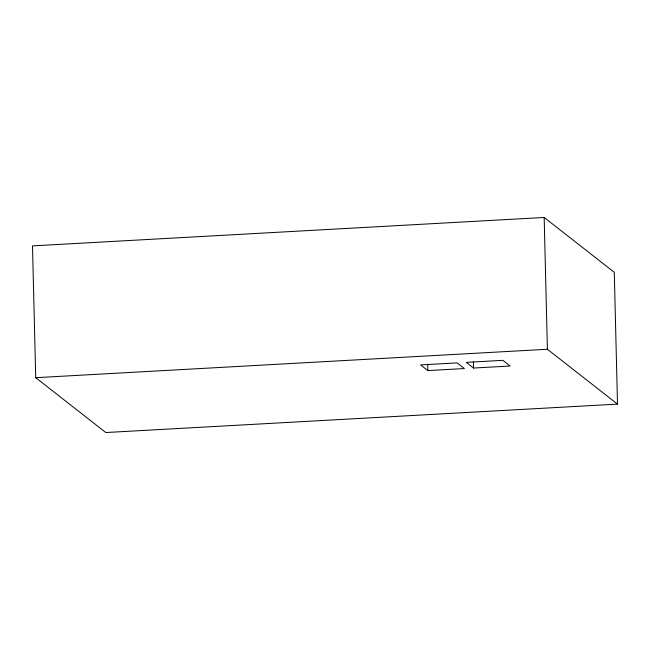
<?xml version="1.0" encoding="UTF-8"?>
<svg xmlns="http://www.w3.org/2000/svg" width="650" height="650" viewBox="0 0 650 650"><rect width="100%" height="100%" fill="white"/><g stroke="black" fill="none" stroke-linecap="round" stroke-linejoin="round"><path stroke-width="0.97" d="M544.172 217.466L32.5 245.887L35.718 377.691L105.828 432.534L617.5 404.113L614.283 272.309L544.172 217.466L547.389 349.261L617.5 404.113M35.718 377.691L547.389 349.261M427.863 370.589L464.409 368.558L457.161 362.887L420.615 364.91L427.863 370.589L427.708 364.154M473.549 368.046L510.096 366.015L502.848 360.344L466.294 362.375L473.549 368.046L473.395 361.611"/></g></svg>
